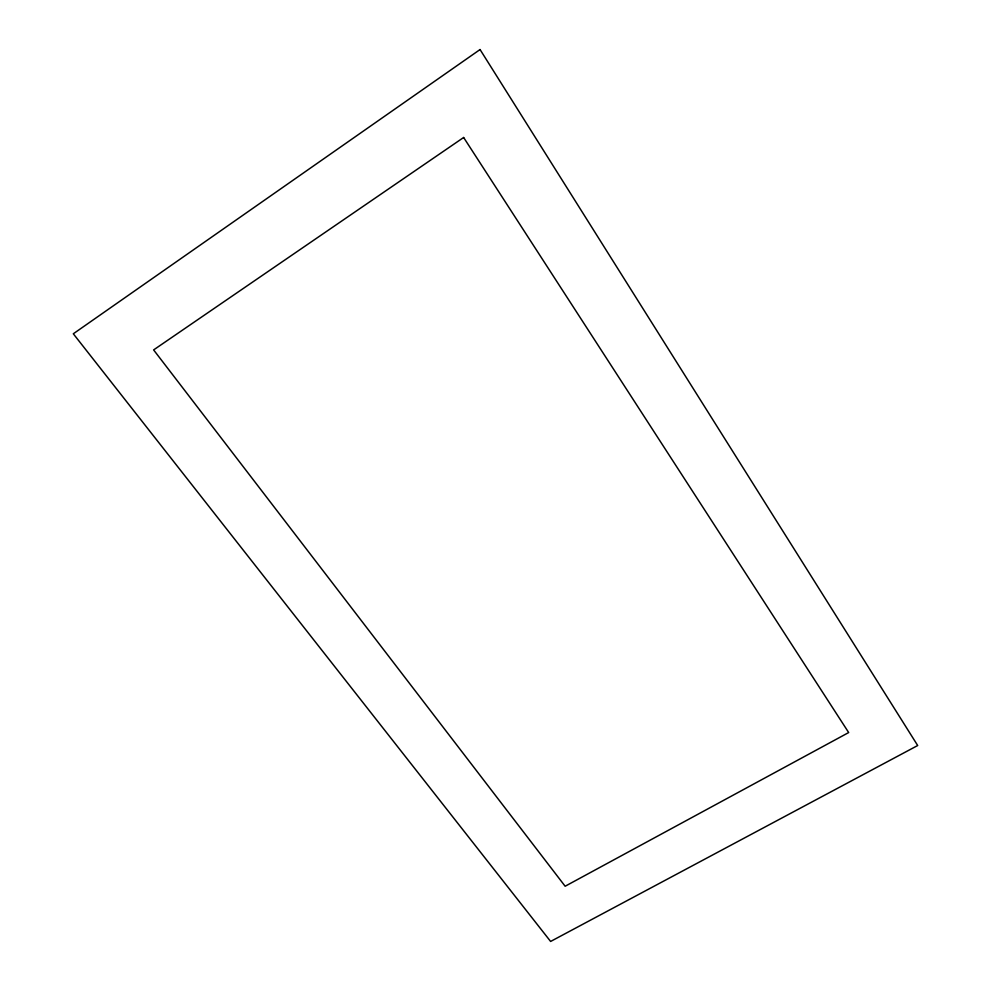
<?xml version="1.0" encoding="UTF-8"?>
<svg xmlns="http://www.w3.org/2000/svg" width="991" height="991" viewBox="0 0 991 991"><rect width="100%" height="100%" fill="white"/><g stroke="black" fill="none" stroke-linecap="round" stroke-linejoin="round"><path stroke-width="1.49" d="M480.053 49.55L73.309 333.781L550.612 941.45L917.691 745.517L480.053 49.55M463.639 137.489L153.617 349.91L565.143 886.239L848.68 732.547L463.639 137.489"/></g></svg>
